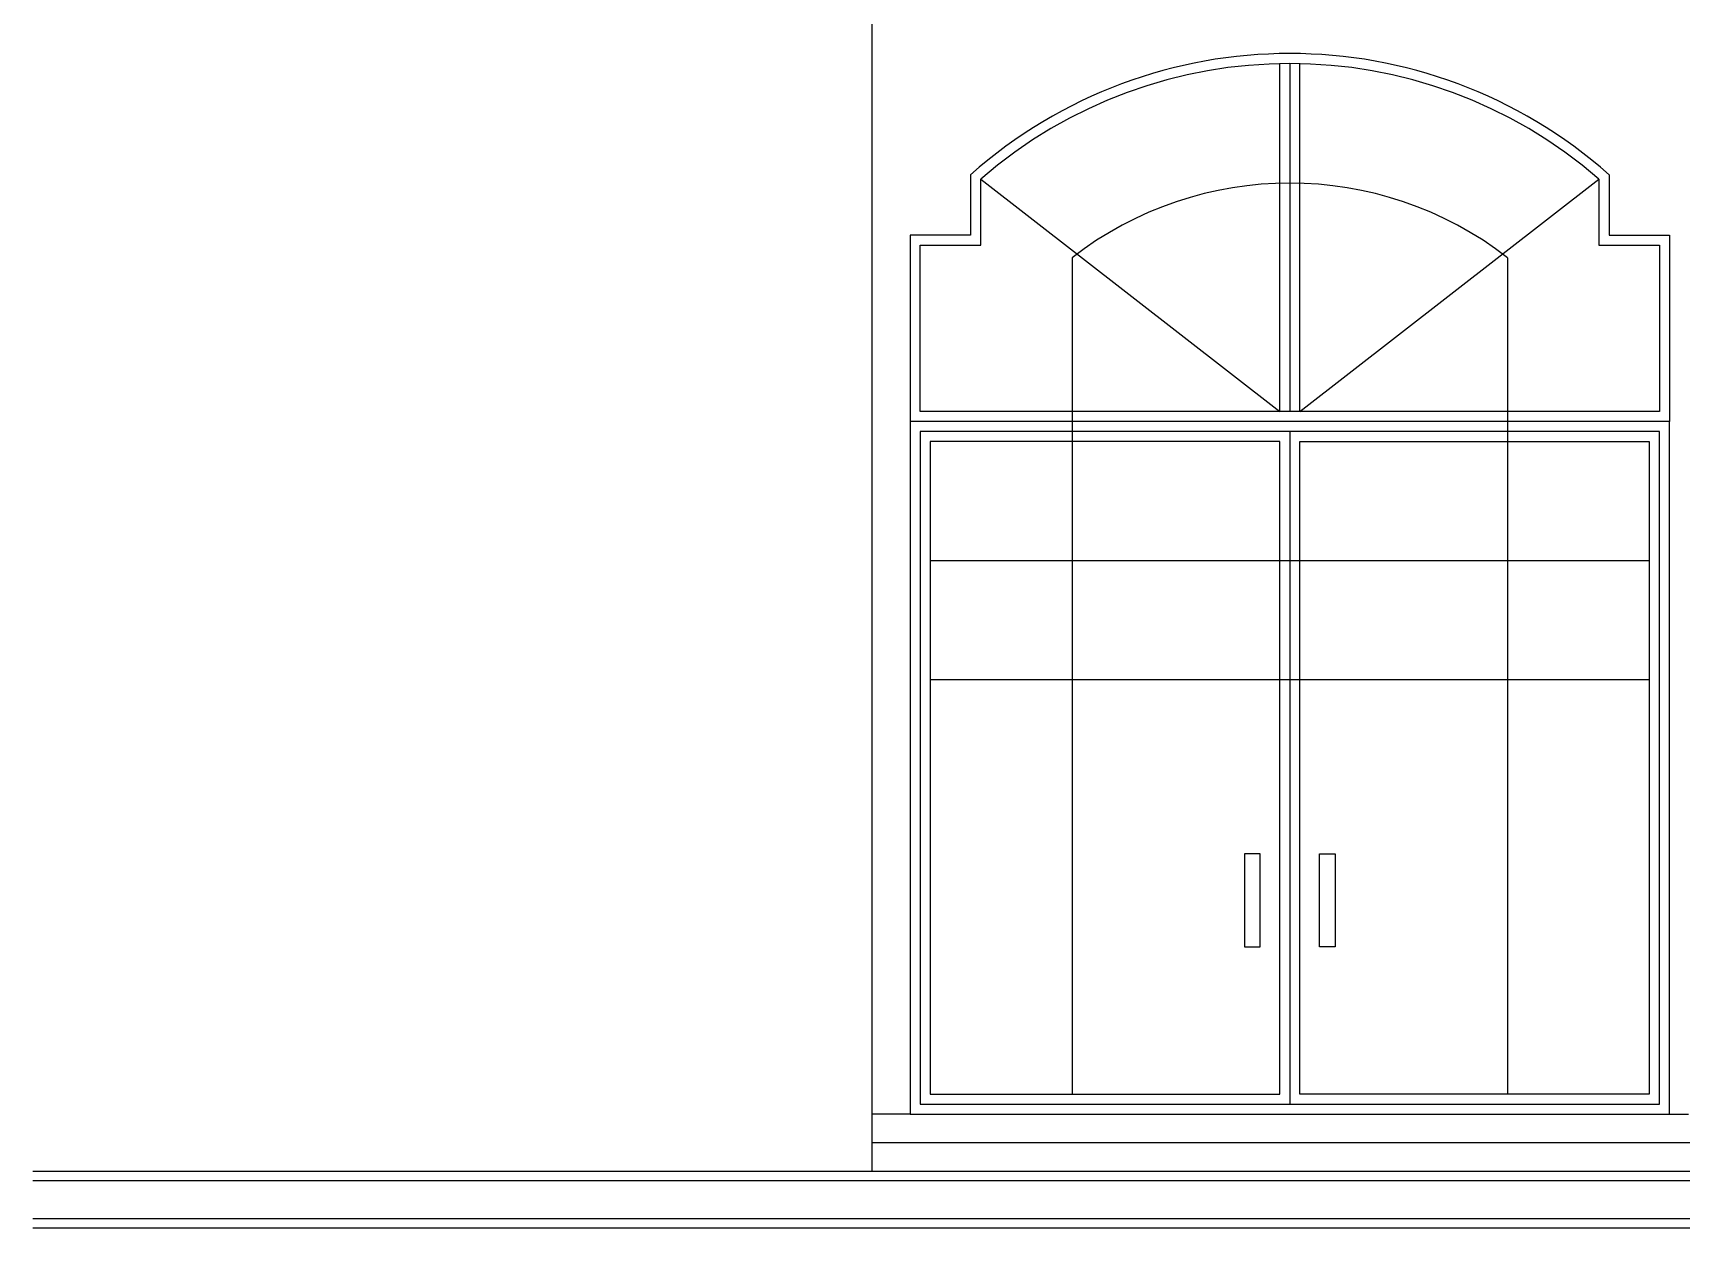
# Model space of a CAD drawing. Header units: inches. Extents: x 312.5 to 338.2, y 87.6 to 105.9.
# Drawn here: x 312.45 to 321.14, y 87.64 to 93.93 of the extents above; entities that cross this region are included whole.
import ezdxf

# ---------------------------------------------------------------- set-up
doc = ezdxf.new("R2010")
doc.units = ezdxf.units.IN
doc.header["$MEASUREMENT"] = 0
doc.layers.add('01_ORIGINAL_STRUCTURE', color=7, linetype='Continuous', lineweight=25)
doc.layers.add('02_ORIGINAL_OPENINGS', color=7, linetype='Continuous', lineweight=25)

msp = doc.modelspace()

# ---------------------------------------------------------------- linework, layer by layer
at = {"layer": '01_ORIGINAL_STRUCTURE'}
for points in [[(316.8745, 88.235), (316.8745, 94.235)], [(317.3925, 93.185), (317.3925, 92.8668), (317.0743, 92.8668), (317.0743, 91.8845)], [(320.7561, 93.185), (320.7561, 92.8668), (321.0743, 92.8668), (321.0743, 91.8845)], [(317.0743, 91.8845), (317.0743, 88.235)], [(317.9269, 91.8845), (317.0743, 91.8845)], [(320.2217, 91.8845), (317.9269, 91.8845)], [(321.0743, 91.8845), (320.2217, 91.8845)], [(321.0743, 88.235), (321.0743, 91.8845)], [(316.8745, 88.235), (316.8743, 88.235)], [(316.8745, 87.935), (316.8745, 88.235)], [(317.0743, 88.235), (316.8745, 88.235)], [(317.0743, 88.235), (321.0743, 88.235)], [(321.0743, 88.235), (321.1748, 88.235)], [(316.8753, 88.085), (325.3249, 88.085), (325.325, 88.085), (325.3252, 88.085), (325.6244, 88.085), (325.6245, 88.085), (325.6247, 88.085), (334.3738, 88.085)], [(312.4525, 87.935), (316.8745, 87.935)], [(312.4525, 87.885), (325.6245, 87.885), (338.2, 87.885)], [(316.8745, 87.935), (316.8753, 87.935), (325.3249, 87.935), (325.325, 87.935), (325.3252, 87.935), (325.6244, 87.935), (325.6245, 87.935), (325.6247, 87.935), (334.3738, 87.935), (334.3745, 87.935)], [(338.2, 87.685), (338.2, 87.635), (325.6245, 87.635), (312.4525, 87.635)], [(312.4525, 87.685), (325.6245, 87.685), (338.2, 87.685)]]:
    msp.add_lwpolyline(points, dxfattribs=at)
at = {"layer": '01_ORIGINAL_STRUCTURE', "linetype": 'Continuous'}
msp.add_arc((319.0743, 91.2886), 2.5347, 48.4319, 131.5681, dxfattribs=at)
at = {"layer": '02_ORIGINAL_OPENINGS'}
for points in [[(319.0212, 91.9375), (319.0212, 93.7697)], [(319.0743, 93.7703), (319.0743, 91.9375)], [(319.1273, 91.9375), (319.1273, 93.7697)], [(317.9269, 91.9375), (317.1273, 91.9375), (317.1273, 92.8138), (317.4455, 92.8138), (317.4455, 93.1608), (319.0212, 91.9375)], [(319.1273, 91.9375), (320.7031, 93.1608), (320.7031, 92.8138), (321.0212, 92.8138), (321.0212, 91.9375), (320.2217, 91.9375)], [(317.9269, 92.7473), (317.9269, 91.9375)], [(320.2217, 92.7473), (320.2217, 91.9375)], [(317.9269, 91.9375), (317.9269, 91.8845)], [(319.0212, 91.9375), (317.9269, 91.9375)], [(317.9269, 91.8845), (317.9269, 91.8315)], [(319.0743, 91.9375), (319.0212, 91.9375)], [(319.1273, 91.9375), (319.0743, 91.9375)], [(320.2217, 91.9375), (319.1273, 91.9375)], [(320.2217, 91.9375), (320.2217, 91.8845)], [(320.2217, 91.8845), (320.2217, 91.8315)], [(317.9269, 91.8315), (317.1273, 91.8315), (317.1273, 88.288), (319.0743, 88.288)], [(317.9269, 91.7784), (317.1803, 91.7784), (317.1803, 91.1509)], [(317.9269, 91.8315), (317.9269, 91.7784)], [(319.0743, 91.8315), (317.9269, 91.8315)], [(317.9269, 91.7784), (317.9269, 91.1509)], [(319.0212, 91.1509), (319.0212, 91.7784), (317.9269, 91.7784)], [(319.0743, 88.288), (321.0212, 88.288), (321.0212, 91.8315), (320.2217, 91.8315)], [(319.0743, 91.8315), (319.0743, 91.1509)], [(320.2217, 91.8315), (319.0743, 91.8315)], [(319.1273, 91.1509), (319.1273, 91.7784), (320.2217, 91.7784)], [(320.2217, 91.8315), (320.2217, 91.7784)], [(320.2217, 91.7784), (320.2217, 91.1509)], [(320.2217, 91.7784), (320.9682, 91.7784), (320.9682, 91.1509)], [(317.1803, 91.1509), (317.1803, 90.5233)], [(317.9269, 91.1509), (317.1803, 91.1509)], [(317.9269, 91.1509), (317.9269, 90.5233)], [(319.0212, 91.1509), (317.9269, 91.1509)], [(319.0212, 90.5233), (319.0212, 91.1509)], [(319.0743, 91.1509), (319.0212, 91.1509)], [(319.0743, 91.1509), (319.0743, 90.5233)], [(319.1273, 91.1509), (319.0743, 91.1509)], [(319.1273, 90.5233), (319.1273, 91.1509)], [(320.2217, 91.1509), (319.1273, 91.1509)], [(320.2217, 91.1509), (320.2217, 90.5233)], [(320.9682, 91.1509), (320.2217, 91.1509)], [(320.9682, 91.1509), (320.9682, 90.5233)], [(317.9269, 90.5233), (317.1803, 90.5233)], [(317.1803, 90.5233), (317.1803, 88.3411), (317.9269, 88.3411)], [(317.9269, 88.3411), (319.0212, 88.3411), (319.0212, 90.5233)], [(317.9269, 90.5233), (317.9269, 88.3411)], [(319.0212, 90.5233), (317.9269, 90.5233)], [(319.0743, 90.5233), (319.0212, 90.5233)], [(319.0743, 90.5233), (319.0743, 88.288)], [(319.1273, 90.5233), (319.0743, 90.5233)], [(320.2217, 90.5233), (319.1273, 90.5233)], [(320.2217, 88.3411), (319.1273, 88.3411), (319.1273, 90.5233)], [(320.9682, 90.5233), (320.9682, 88.3411), (320.2217, 88.3411)], [(320.2217, 90.5233), (320.2217, 88.3411)], [(320.9682, 90.5233), (320.2217, 90.5233)]]:
    msp.add_lwpolyline(points, dxfattribs=at)
for points in [[(318.8347, 89.1158), (318.9186, 89.1158), (318.9186, 89.6071), (318.8347, 89.6071)], [(319.23, 89.1158), (319.23, 89.6071), (319.3138, 89.6071), (319.3138, 89.1158)]]:
    msp.add_lwpolyline(points, close=True, dxfattribs=at)
at = {"layer": '02_ORIGINAL_OPENINGS', "linetype": 'Continuous'}
for centre, radius, start, end in [((319.0743, 91.2892), 2.4811, 48.96859, 131.03141), ((319.0743, 91.269), 1.8713, 52.18256, 127.81744)]:
    msp.add_arc(centre, radius, start, end, dxfattribs=at)

doc.saveas('drawing.dxf')
